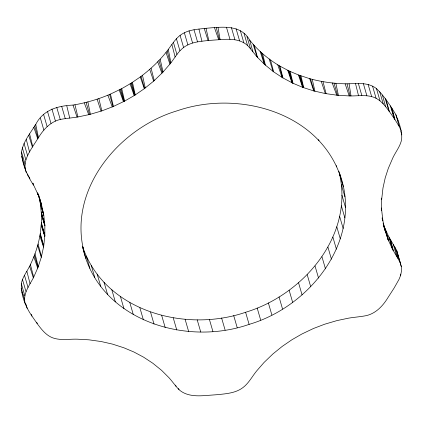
<?xml version="1.0" encoding="UTF-8"?>
<svg xmlns="http://www.w3.org/2000/svg" width="423" height="423" viewBox="0 0 423 423"><rect width="100%" height="100%" fill="white"/><g stroke="black" fill="none" stroke-linecap="round" stroke-linejoin="round"><path stroke-width="0.63" d="M383.079 223.069L384.798 228.076L388.837 236.832L396.7 250.416L401.321 266.654L401.48 270.974L400.676 275.315L398.947 279.518L394.12 288.026L388.06 297.438C383.074 305.707 376.026 313.385 366.265 315.637C360.422 316.785 354.469 317.165 348.6 318.144L336.935 320.602L324.663 324.219L313.48 328.486L301.906 334.006L291.96 339.727L282.226 346.395L272.867 353.977L264.031 362.485L256.618 370.987C252.087 376.549 248.75 383.217 242.918 387.605C235.685 393.099 226.405 393.718 217.713 394.648L206.419 395.473C197.039 396.235 186.427 396.346 178.977 389.62C175.386 385.908 172.484 381.615 169.041 377.776L161.671 370.421L152.877 363.283L143.556 357.144L133.858 351.984L123.939 347.806L112.386 344.079L101.219 341.546L88.967 339.828L77.309 339.177C69.827 338.96 62.207 340.383 54.853 338.506C46.9 336.549 41.808 329.85 37.192 323.611L31.619 315.59C25.338 306.337 20.939 295.016 21.33 283.743C22.451 277.234 26.776 272.005 29.615 266.204C34.792 255.894 38.488 244.827 40.28 233.417L41.322 223.471L41.354 213.541L40.254 202.961L38.477 194.68M25.443 304.407C22.144 294.339 29.393 285.578 33.697 277.187L37.996 267.373L41.28 257.327L43.675 246.403L44.812 236.113L44.859 225.475L43.759 214.995L41.613 205.118L39.434 197.573M400.216 262.519L392.57 249.359L388.087 239.545L385.089 230.667L382.894 220.817L381.678 209.998L381.683 199.36L382.984 187.976L385.237 177.776L388.282 168.433L392.819 157.922C395.717 151.683 400.438 146.178 401.67 139.257C402.352 130.739 398.852 122.464 395.843 114.654C390.244 105.406 384.322 96.121 376.47 88.619C367.492 81.496 355.685 83.971 345.142 83.807C333.171 83.521 321.231 81.84 309.678 78.652L298.442 74.95L289.306 71.09L279.915 66.125C268.431 59.32 257.951 50.644 249.692 40.111C240.719 24 221.398 27.035 206.012 28.288C198.694 29.166 191.08 29.425 184.354 32.772C177.052 36.172 172.87 43.215 168.28 49.433C160.46 59.987 150.784 69.081 140.299 76.949L130.881 83.373L121.718 88.65L110.456 94.096C98.48 99.257 85.89 102.942 73.031 105.084C57.977 105.766 43.019 109.843 35.738 124.447C30.319 133.171 23.18 141.631 21.52 152.026C22.049 164.209 27.209 175.719 33.946 185.745L38.192 194.897L41.428 204.436M82.744 247.08C105.036 311.656 185.713 332.943 245.594 312.269C303.762 294.789 355.193 234.548 338.881 171.32M82.675 247.08C98.131 319.666 185.025 346.871 249.11 324.372C310.884 306.284 363.669 239.027 339.621 173.504M26.3 172.584C22.467 163.341 27.944 154.173 32.735 146.517L38.456 137.665C43.442 129.396 50.49 121.718 60.256 119.466C66.094 118.318 72.047 117.943 77.917 116.96L89.581 114.501L101.848 110.884L113.036 106.617L124.611 101.097L134.562 95.376L144.291 88.708L153.655 81.126L162.485 72.619L169.898 64.116C174.429 58.554 177.771 51.892 183.598 47.498C190.831 42.004 200.111 41.385 208.803 40.46L220.097 39.63C229.478 38.868 240.09 38.757 247.54 45.483C251.13 49.195 254.033 53.488 257.475 57.327L264.846 64.682L273.633 71.82L282.622 77.769L293.028 83.283L302.958 87.45L313.744 90.913L325.298 93.557L337.549 95.275L349.208 95.926C356.689 96.143 364.309 94.72 371.664 96.603C379.621 98.554 384.708 105.253 389.324 111.492L394.585 118.995L399.365 126.757L401.073 130.696M340.499 176.528C318.482 111.55 237.504 89.956 177.406 110.731C116.822 128.613 64.201 193.734 86.017 258.575M21.927 292.304L23.149 295.117M84.235 102.81L88.735 114.696M107.865 95.175L112.248 106.934M332.224 82.945L336.745 95.175M157.689 61.784L161.914 73.184M119.186 89.967L123.463 101.694M214.44 27.638L218.686 39.688M130.062 83.86L134.186 95.598M33.829 256.819L37.695 268.092M140.299 76.949L144.291 88.708M287.735 70.303L291.949 82.76M345.142 83.807L349.208 95.926M277.747 64.798L281.972 77.356M33.808 127.217L37.7 138.755M298.442 74.95L302.582 87.302M73.031 105.084L77.044 117.108M149.737 69.367L153.655 81.126M321.269 81.353L325.298 93.557M309.678 78.652L313.744 90.913M97.1 99.194L101.055 111.154M166.049 52.42L169.898 64.116M260.15 51.442L264.301 64.159M39.857 235.823L43.532 247.127M204.214 28.457L208.095 40.523M120.042 89.549L123.849 101.509M32.788 183.201L33.174 184.412M29.615 266.204L33.343 277.9M41.195 225.11L44.775 236.489M28.706 135.265L32.397 147.077M269.187 59.024L273.031 71.381M37.652 245.615L41.28 257.327M288.512 70.71L292.298 82.945M36.801 322.352L37.192 323.611M390.371 105.866L394.247 118.488M381.303 198.524L381.673 199.735M253.16 44.325L256.962 56.756M130.881 83.373L134.562 95.376M41.364 214.355L44.87 225.85M381.35 209.163L381.71 210.363M299.273 75.283L302.958 87.45M385.253 98.644L388.959 111M37.525 192.999L37.896 194.226M29.293 176.946L29.859 178.818M41.274 224.29L44.812 236.113M388.837 236.832L392.57 249.359M382.149 218.3L382.894 220.817M141.044 76.415L144.629 88.465M40.359 203.749L43.807 215.349M33.036 183.212L33.597 185.084M31.381 314.252L31.931 316.108M381.313 198.107L381.683 199.36M381.308 208.751L381.678 209.998M310.53 78.9L314.13 91.024M384.274 226.612L388.087 239.545M333.996 83.167L337.549 95.275M158.942 60.542L162.485 72.619M41.354 213.541L44.859 225.475M38.567 194.686L41.613 205.118M400.793 131.283L401.85 134.916M395.843 114.654L399.365 126.757M379.69 91.691L383.206 103.794M376.47 88.619L379.986 100.727M372.573 86.192L376.089 98.3M368.147 84.494L371.664 96.603M363.346 83.59L366.863 95.693M358.35 83.511L361.871 95.614M401.321 266.654L396.7 250.416M394.685 246.609L398.202 258.712M400.322 274.104L400.676 275.315M382.228 218.284L382.757 220.113M384.798 228.076L388.325 240.206M383.476 225.115L385.089 230.667M339.748 174.456L343.265 186.559M336.296 165.636L336.65 166.847M341.403 184.751L344.919 196.854M341.937 195.22L345.454 207.328M341.34 205.779L344.856 217.887M318.604 139.5L318.958 140.711M339.621 216.338L343.138 228.441M336.798 226.802L340.314 238.905M332.885 237.081L336.401 249.189M327.925 247.095L331.442 259.199M321.956 256.75L325.472 268.854M315.029 265.967L318.545 278.075M246.979 36.648L250.495 48.751M244.023 33.38L247.54 45.483M240.343 30.72L243.86 42.823M236.087 28.764L239.603 40.867M307.204 274.67L310.72 286.773M231.397 27.574L234.913 39.683M226.448 27.209L229.964 39.313M298.548 282.781L302.064 294.889M289.136 290.236L292.653 302.339M279.043 296.962L282.559 309.065M194.004 29.726L197.52 41.829M268.362 302.91L271.878 315.013M189.049 30.858L192.571 42.966M184.354 32.772L187.87 44.875M180.082 35.395L183.598 47.498M257.179 308.029L260.695 320.132M176.386 38.625L179.907 50.728M173.409 42.353L176.925 54.456M245.594 312.269L249.11 324.372M233.697 315.595L237.213 327.703M221.599 317.985L225.121 330.093M209.401 319.418L212.917 331.521M197.208 319.873L200.724 331.976M185.115 319.354L188.637 331.458M173.24 317.863L176.756 329.966M161.671 315.415L165.187 327.518M178.628 388.409L178.977 389.62M175.667 385.142L176.021 386.352M150.514 312.026L154.03 324.129M139.865 307.727L143.381 319.836M129.808 302.561L133.324 314.664M120.433 296.56L123.95 308.663M61.737 106.506L65.253 118.614M111.82 289.787L115.336 301.89M56.735 107.363L60.256 119.466M104.042 282.289L107.564 294.392M51.934 109.012L55.45 121.121M97.168 274.141L100.685 286.244M47.492 111.397L51.009 123.505M91.257 265.401L94.773 277.504M86.35 256.153L89.866 268.256M82.723 246.731L83.252 248.544M43.585 114.432L47.101 126.535M40.344 118.001L43.86 130.104M24.053 143.482L27.574 155.585M37.668 193.084L38.192 194.897M40.254 202.961L43.759 214.995M22.324 147.685L25.84 159.794M21.52 152.026L25.036 164.129M27.611 173.975L28.315 176.391M21.679 156.346L25.195 168.449M24.497 275.31L28.013 287.413M22.456 279.429L25.972 291.537M21.33 283.743L24.846 295.846M25.925 304.111L27.157 308.346M21.15 288.084L24.666 300.187M383.45 224.967L384.904 229.985M261.356 52.6L264.846 64.682M34.49 255.233L37.996 267.373M381.303 208.402L381.657 209.628M86.102 102.392L89.581 114.501M40.169 234.22L43.675 246.403M382.17 217.861L382.709 219.754M279.175 65.702L282.622 77.769M37.71 193.057L38.43 195.563M39.952 201.411L43.622 214.287M41.306 212.727L44.838 225.11M41.322 223.471L44.833 235.743M391.238 107.156L394.585 118.995M109.599 94.477L113.036 106.617M389.615 238.292L392.919 250.025M393.369 244.542L396.658 256.285M385.448 229.557L388.621 240.883M289.306 71.09L292.658 83.12M41.227 211.918L44.806 224.74M381.297 207.984L381.652 209.253M382.408 95.048L385.628 106.781M249.692 40.111L252.912 51.833M120.888 89.116L124.235 101.309M41.343 222.651L44.843 235.368M40.28 233.417L43.722 246.038M386.178 99.897L389.324 111.492M254.292 45.578L257.475 57.327M38.075 244.045L41.475 256.613M300.113 75.59L303.339 87.593M34.744 125.821L38.065 138.205M270.519 59.997L273.633 71.82M131.675 82.866L134.921 95.149M30.398 264.624L33.697 277.187M216.238 27.527L219.389 39.651M171.886 44.537L175.138 57.02M26.284 139.49L29.557 152.031M26.839 271.259L30.096 283.807M392.042 108.478L394.897 119.513M167.185 50.993L170.416 63.471M390.545 239.772L393.342 250.696M323.013 81.676L326.091 93.705M279.915 66.125L282.961 77.959M151.074 68.182L154.258 80.587M355.516 83.632L358.54 95.757M347.056 83.833L350.08 95.942M29.578 133.837L32.735 146.517M35.019 253.689L38.234 266.67M290.12 71.45L293.028 83.283M262.598 53.647L265.411 65.158M198.953 29.087L201.924 41.264M98.85 98.601L101.848 110.884M74.95 104.756L77.917 116.96M66.786 105.924L69.747 118.091M110.456 94.096L113.422 106.443M300.965 75.87L303.725 87.72M121.718 88.65L124.611 101.097M206.012 28.288L208.803 40.46M160.158 59.194L163.035 72.01M132.452 82.342L135.275 94.911M312.264 79.323L314.918 91.22M142.477 75.289L145.279 87.958M335.862 83.299L338.395 95.339M35.738 124.447L38.456 137.665M87.878 101.89L90.39 114.279M168.28 49.433L170.913 62.763M397.557 118.593L398.001 121.004M218.035 27.479L220.097 39.63M349.081 83.759L350.995 95.905M397.832 255.169L397.874 256.401"/></g></svg>
